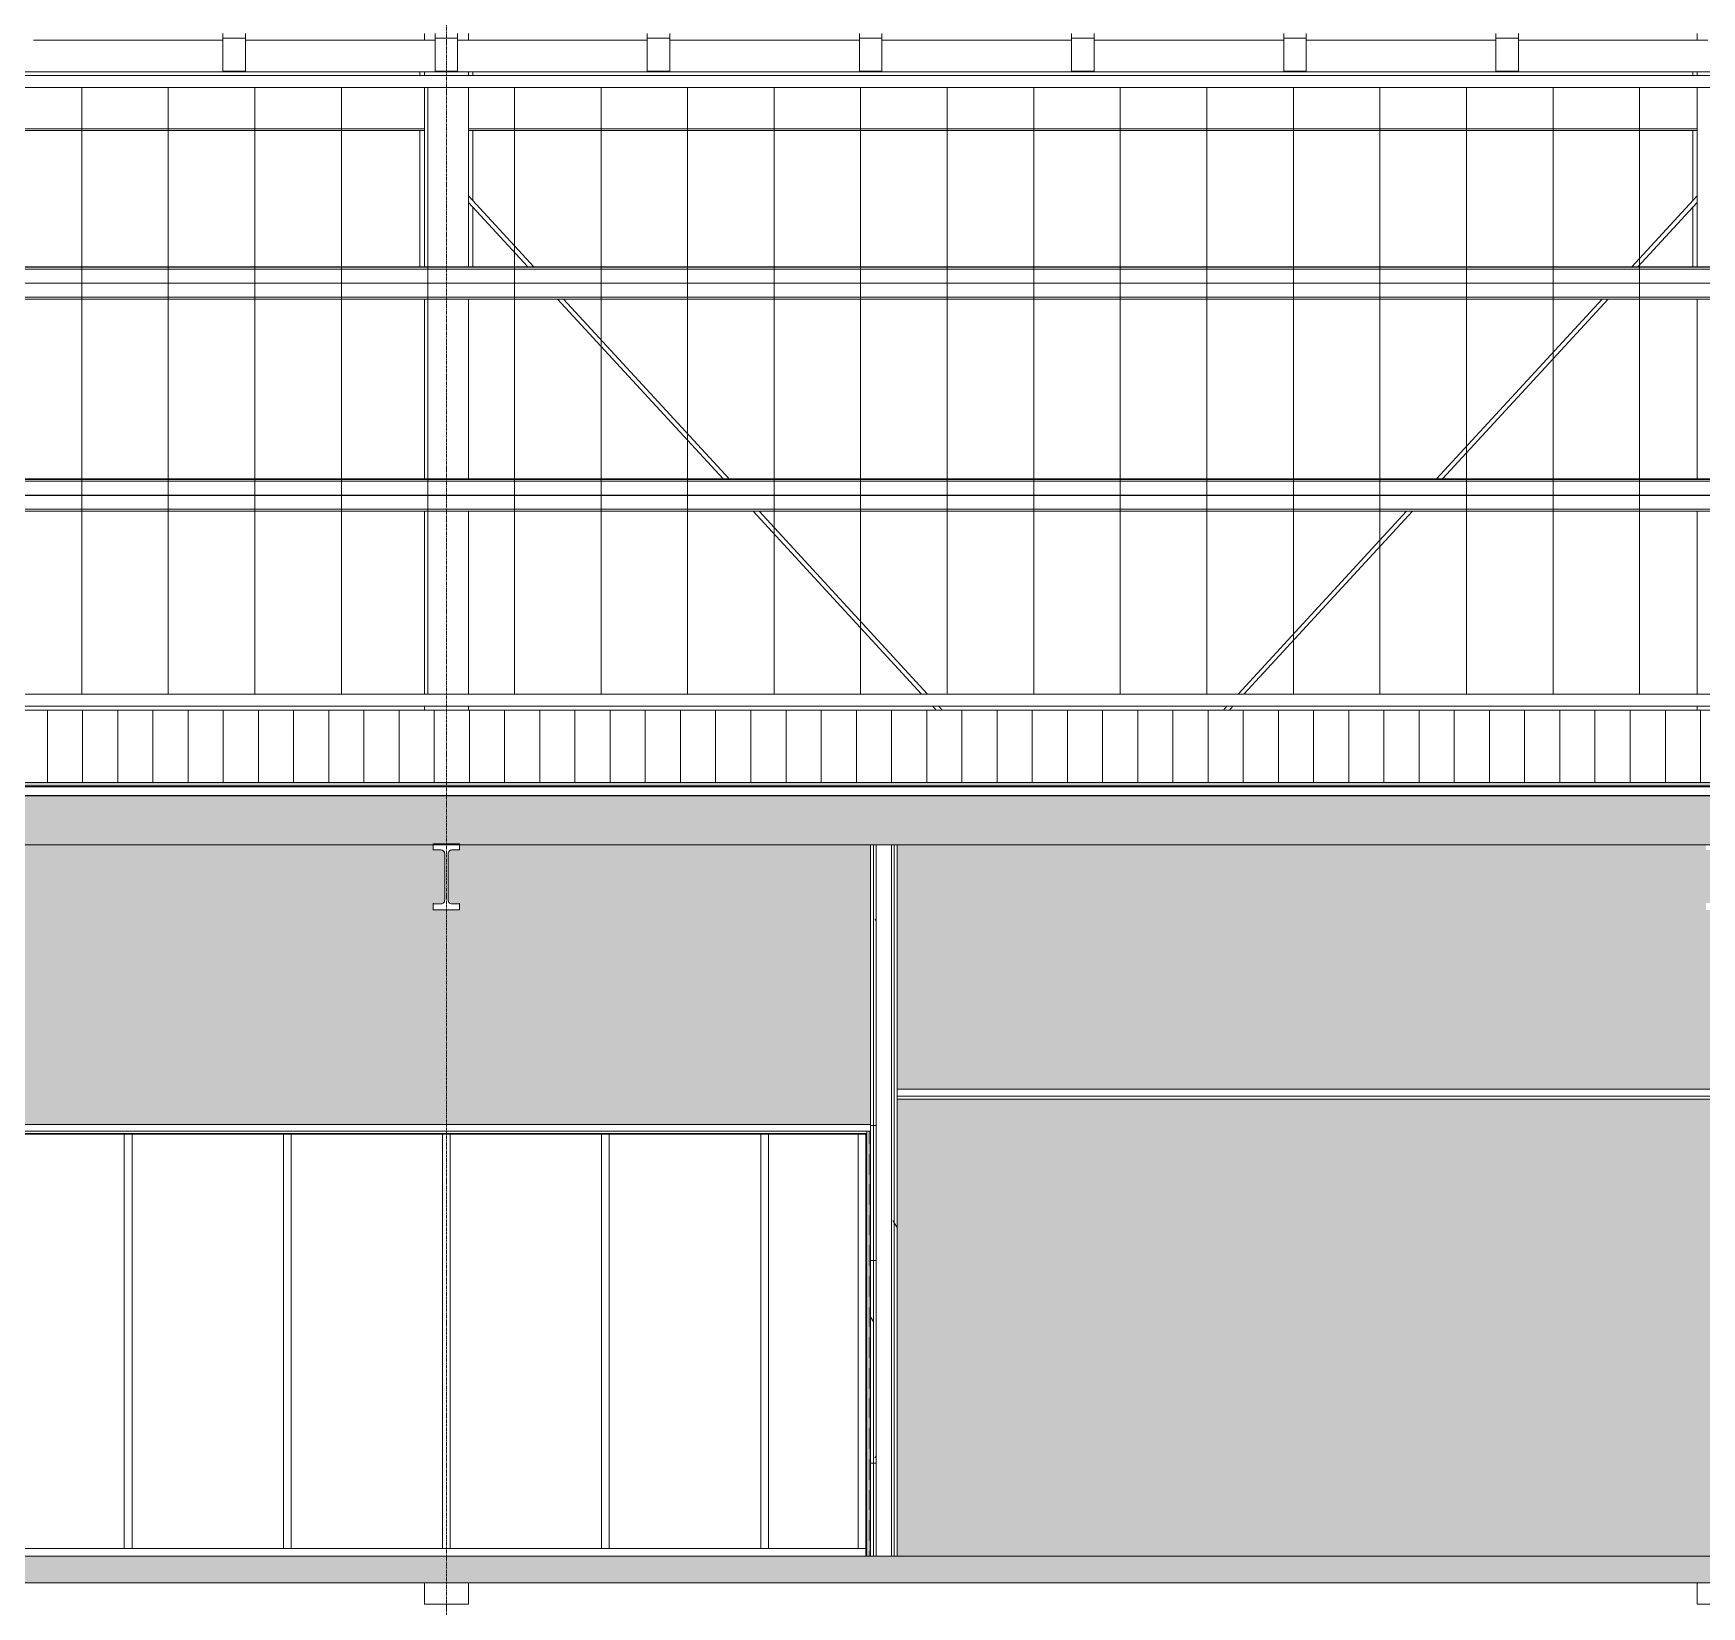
# Model space of a CAD drawing. Header units: inches. Extents: x -23565 to -43, y -324 to 853.
# Drawn here: x -2823.4 to -2443.9, y -11.5 to 346.4 of the extents above; entities that cross this region are included whole.
import ezdxf

# ---------------------------------------------------------------- set-up
doc = ezdxf.new("R2010")
doc.units = ezdxf.units.IN
doc.header["$MEASUREMENT"] = 0
doc.linetypes.add('Grid Line 1_2_', pattern=[0.875, 0.5, -0.125, 0.125, -0.125])
doc.linetypes.add('Hidden 1_8_', pattern=[0.1875, 0.125, -0.0625])
for name, color, linetype, lineweight in [('A-CLNG', 13, 'Continuous', 13), ('A-CLNG-PATT', 13, 'Continuous', 25), ('A-FLOR', 192, 'Continuous', 13), ('A-FLOR-LEVL', 51, 'Continuous', 9), ('A-FLOR-PATT', 8, 'Continuous', 25), ('A-GLAZ-CURT', 52, 'Continuous', 13), ('A-GLAZ-CWMG', 51, 'Continuous', 13), ('A-ROOF', 132, 'Continuous', 13), ('A-ROOF-PATT', 132, 'Continuous', 13), ('A-WALL', 113, 'Continuous', 13), ('A-WALL-PATT', 111, 'Continuous', 25), ('I-WALL', 2, 'Continuous', 13), ('S-BEAM', 12, 'Continuous', 13), ('S-COLS', 52, 'Continuous', 13), ('S-GRID', 1, 'Continuous', 9)]:
    doc.layers.add(name, color=color, linetype=linetype, lineweight=lineweight)
pattern_1 = [(0, (-5044.515, 67.247), (61.44, 15.36), [2.534, -43.546, 2.534, -43.546, -245.76]), (0, (-5044.515, 67.247), (61.44, 15.36), [-92.16, 2.534, -89.626, 2.534, -43.546, -107.52]), (0, (-5044.515, 67.247), (61.44, 15.36), [-230.4, 2.534, -28.186, 2.534, -74.266]), (120, (-5021.475, 74.927), (-44.02215, 45.5286), [2.534, -43.546, 2.534, -43.546, -245.76]), (120, (-5021.475, 74.927), (-44.02215, 45.5286), [-92.16, 2.534, -89.626, 2.534, -43.546, -107.52]), (120, (-5021.475, 74.927), (-44.02215, 45.5286), [-230.4, 2.534, -28.186, 2.534, -74.266]), (240, (-5013.795, 105.647), (-17.41785, -60.8886), [2.534, -43.546, 2.534, -43.546, -245.76]), (240, (-5013.795, 105.647), (-17.41785, -60.8886), [-92.16, 2.534, -89.626, 2.534, -43.546, -107.52]), (240, (-5013.795, 105.647), (-17.41785, -60.8886), [-230.4, 2.534, -28.186, 2.534, -74.266])]

# ---------------------------------------------------------------- blocks, each defined once
blk = doc.blocks.new('Struct_Xcel_Sports Complex_rvt-5-Building Section - East_West looking South _ Fieldhouse')
at = {"layer": 'A-FLOR-PATT', "lineweight": 9}
h = blk.add_hatch(dxfattribs=at)
h.set_pattern_fill('FP_75', color=256, style=0, pattern_type=2)
h.set_pattern_definition([(50, (-5044.515, 67.247), (55.0854, -4.81984), [5.76, -63.36]), (355, (-5044.515, 67.247), (-10.65569, 57.76853), [4.608, -50.688]), (100.451, (-5039.925, 66.846), (44.42947, 52.94866), [4.895, -53.848]), (46.184, (-5044.515, 82.61), (81.96444, -12.71212), [8.64, -95.04]), (96.636, (-5037.685, 81.55), (71.7815, 74.81238), [7.343, -80.772]), (351.184, (-5044.515, 82.61), (71.78195, 74.81243), [6.912, -76.032]), (21, (-5036.835, 78.767), (45.84207, -30.92146), [5.76, -63.36]), (326, (-5036.835, 78.767), (18.68706, 55.69148), [4.608, -50.688]), (71.451, (-5033.015, 76.19), (64.52891, 24.77011), [4.895, -53.848]), (37.5, (-5044.515, 67.247), (0.933895, 25.566816), [2.534, -47.539, 2.534, -48.922, -50.88]), (37.5, (-5044.515, 67.247), (0.933895, 25.566816), [-101.53, 2.534, -48.346]), (7.5, (-5044.515, 67.247), (20.20404, 30.291303), [2.534, -26.803, 2.534, -46.387, -19.392]), (7.5, (-5044.515, 67.247), (20.20404, 30.291303), [-78.259, 2.534, -16.858]), (327.5, (-5061.64, 67.247), (40.997785, -1.732403), [2.534, -16.666, 2.534, -57.37, -79.488]), (327.5, (-5061.64, 67.247), (40.997785, -1.732403), [-79.104, 2.534, -76.954]), (317.5, (-5069.32, 67.247), (44.788883, 7.68784), [2.534, -22.426, 2.534, -37.248, -56.448]), (317.5, (-5069.32, 67.247), (44.788883, 7.68784), [-64.742, 2.534, -53.914])])
h.paths.add_polyline_path([(22066.14, -6), (25307.2, -6), (25307.2, 0), (22066.14, 0), (22066.14, -1.6)], flags=0)
h.paths.add_polyline_path([(26272.89, -6), (26272.89, 0), (25737.89, 0), (25737.89, -6), (26225.74, -6)], flags=0)
at = {"layer": 'A-FLOR', "color": 7}
for p, q in [((25307.2, 0), (22066.14, 0)), ((22066.14, -6), (25307.2, -6))]:
    blk.add_line(p, q, dxfattribs=at)
blk = doc.blocks.new('W-Wide Flange - 1_-3_ deep-V135-Building Section - East_West looking South _ Fieldhouse')
at = {"layer": 'S-BEAM', "color": 7}
for p, q in [((24536.39, 162.04), (24530.39, 162.04)), ((24530.39, 162.04), (24530.39, 160.68)), ((24530.39, 160.68), (24532.13, 160.68)), ((24533.02, 159.79), (24533.02, 149.28)), ((24533.77, 149.28), (24533.77, 159.79)), ((24534.66, 160.68), (24536.39, 160.68)), ((24536.39, 160.68), (24536.39, 162.04)), ((24532.13, 148.39), (24530.39, 148.39)), ((24530.39, 148.39), (24530.39, 147.02)), ((24536.39, 148.39), (24534.66, 148.39)), ((24536.39, 147.02), (24536.39, 148.39)), ((24530.39, 147.02), (24536.39, 147.02))]:
    blk.add_line(p, q, dxfattribs=at)
at = {"layer": 'S-BEAM', "color": 8, "lineweight": 9}
for p, q in [((24530.39, 148.55), (24530.39, 148.39)), ((24536.39, 148.39), (24536.39, 148.55))]:
    blk.add_line(p, q, dxfattribs=at)
at = {"layer": 'S-BEAM', "color": 7, "flags": 128}
for points in [[(24532.13, 160.68), (24532.32, 160.65), (24532.51, 160.59), (24532.68, 160.48), (24532.82, 160.34), (24532.93, 160.17), (24532.99, 159.98), (24533.02, 159.79)], [(24533.77, 159.79), (24533.79, 159.98), (24533.85, 160.17), (24533.96, 160.34), (24534.1, 160.48), (24534.27, 160.59), (24534.46, 160.65), (24534.66, 160.68)], [(24533.02, 149.28), (24532.99, 149.08), (24532.93, 148.89), (24532.82, 148.72), (24532.68, 148.58), (24532.51, 148.47), (24532.32, 148.41), (24532.13, 148.39)], [(24534.66, 148.39), (24534.46, 148.41), (24534.27, 148.47), (24534.1, 148.58), (24533.96, 148.72), (24533.85, 148.89), (24533.79, 149.08), (24533.77, 149.28)]]:
    blk.add_lwpolyline(points, dxfattribs=at)
blk = doc.blocks.new('Rectangular Mullion - Profile_Polycarbonate_Upper and left-1767982-Building Section - East_West looking South _ Fieldhouse')
at = {"layer": 'A-GLAZ-CWMG', "color": 8, "lineweight": 9}
for p, q in [((26278.39, 336.84), (22784.14, 336.84)), ((26278.39, 334.09), (22784.14, 334.09))]:
    blk.add_line(p, q, dxfattribs=at)
blk = doc.blocks.new('Rectangular Mullion - Profile_Polycarbonate_Lower-1767983-Building Section - East_West looking South _ Fieldhouse')
at = {"layer": 'A-GLAZ-CWMG', "color": 8, "lineweight": 9}
for p, q in [((22784.14, 196.09), (26269.89, 196.09)), ((22784.14, 193.34), (26269.89, 193.34))]:
    blk.add_line(p, q, dxfattribs=at)
blk = doc.blocks.new('Girt_C - 10_D-1260059-Building Section - East_West looking South _ Fieldhouse')
at = {"layer": 'S-BEAM', "color": 8, "lineweight": 9}
for p, q in [((22806.02, 96.68), (24629.89, 96.68)), ((24629.02, 96.2), (22806.02, 96.2))]:
    blk.add_line(p, q, dxfattribs=at)
blk = doc.blocks.new('W-Wide Flange - W12X22-1533120-Building Section - East_West looking South _ Fieldhouse')
at = {"layer": 'S-BEAM', "color": 10, "lineweight": 9}
for p, q in [((24248.89, 324.71), (24528.39, 324.71)), ((24248.89, 324.29), (24528.39, 324.29)), ((24538.39, 324.71), (24817.89, 324.71)), ((24538.39, 324.29), (24817.89, 324.29))]:
    blk.add_line(p, q, dxfattribs=at)
blk = doc.blocks.new('columns and girder2 - one-V147-Building Section - East_West looking South _ Fieldhouse')
at = {"layer": 'S-BEAM', "color": 8, "lineweight": 9}
for p, q in [((24817.89, 344.87), (24817.89, 346.39)), ((24827.89, 346.39), (24827.89, 344.87)), ((24816.89, 336.84), (24816.89, 337.62)), ((24817.89, 336.84), (24817.89, 337.62)), ((24827.89, 337.62), (24827.89, 336.84)), ((24828.89, 337.62), (24828.89, 336.84)), ((24817.89, 192.49), (24817.89, 193.34)), ((24827.89, 192.49), (24827.89, 193.34)), ((24817.89, -10.9), (24817.89, -6)), ((24827.89, -10.9), (24827.89, -6)), ((24817.89, -10.9), (24827.89, -10.9))]:
    blk.add_line(p, q, dxfattribs=at)
at = {"layer": 'S-BEAM', "color": 10, "lineweight": 9}
for p, q in [((24817.89, 293.29), (24817.89, 334.09)), ((24827.89, 293.29), (24827.89, 334.09)), ((24816.89, 308.31), (24816.89, 324.29)), ((24828.89, 324.29), (24828.89, 293.29)), ((24816.89, 293.29), (24816.89, 306.88)), ((24817.89, 245.04), (24817.89, 285.94)), ((24827.89, 245.04), (24827.89, 285.94)), ((24817.89, 196.09), (24817.89, 237.69)), ((24827.89, 196.09), (24827.89, 237.69))]:
    blk.add_line(p, q, dxfattribs=at)
blk = doc.blocks.new('columns and girder2 - one-V148-Building Section - East_West looking South _ Fieldhouse')
at = {"layer": 'S-BEAM', "color": 8, "lineweight": 9}
for p, q in [((24528.39, 344.87), (24528.39, 346.39)), ((24538.39, 346.39), (24538.39, 344.87)), ((24527.39, 336.84), (24527.39, 337.62)), ((24528.39, 336.84), (24528.39, 337.62)), ((24538.39, 337.62), (24538.39, 336.84)), ((24539.39, 337.62), (24539.39, 336.84)), ((24528.39, 192.49), (24528.39, 193.34)), ((24538.39, 192.49), (24538.39, 193.34)), ((24528.39, 96), (24528.39, 96.2)), ((24538.39, 96), (24538.39, 96.2)), ((24528.39, -10.9), (24528.39, -6)), ((24538.39, -10.9), (24538.39, -6)), ((24528.39, -10.9), (24538.39, -10.9))]:
    blk.add_line(p, q, dxfattribs=at)
at = {"layer": 'S-BEAM', "color": 10, "lineweight": 9}
for p, q in [((24528.39, 293.29), (24528.39, 334.09)), ((24538.39, 293.29), (24538.39, 334.09)), ((24527.39, 293.29), (24527.39, 324.29)), ((24539.39, 324.29), (24539.39, 308.33)), ((24539.39, 306.86), (24539.39, 293.29)), ((24528.39, 245.04), (24528.39, 285.94)), ((24538.39, 245.04), (24538.39, 285.94)), ((24528.39, 196.09), (24528.39, 237.69)), ((24538.39, 196.09), (24538.39, 237.69))]:
    blk.add_line(p, q, dxfattribs=at)
blk = doc.blocks.new('Girt_Z - 10_D-1732176-Building Section - East_West looking South _ Fieldhouse')
at = {"layer": 'S-BEAM', "color": 10, "lineweight": 9}
for p, q in [((26269.89, 245.04), (22791.39, 245.04)), ((26269.89, 244.96), (22791.39, 244.96)), ((26269.89, 244.51), (22791.39, 244.51)), ((26269.89, 241.37), (22791.39, 241.37)), ((26269.89, 241.3), (22791.39, 241.3)), ((22791.39, 238.17), (26269.89, 238.17)), ((26269.89, 237.69), (22791.39, 237.69))]:
    blk.add_line(p, q, dxfattribs=at)
blk = doc.blocks.new('Girt_Z - 10_D-1241717-Building Section - East_West looking South _ Fieldhouse')
at = {"layer": 'S-BEAM', "color": 10, "lineweight": 9}
for p, q in [((26273.39, 293.29), (22791.39, 293.29)), ((26273.39, 293.21), (22791.39, 293.21)), ((26273.39, 292.76), (22791.39, 292.76)), ((26273.39, 289.62), (22791.39, 289.62)), ((26273.39, 289.55), (22791.39, 289.55)), ((22791.39, 286.42), (26273.39, 286.42)), ((26273.39, 285.94), (22791.39, 285.94))]:
    blk.add_line(p, q, dxfattribs=at)
blk = doc.blocks.new('Dimension Lumber - 5_5 x 7_5 Glulam-1730092-Building Section - East_West looking South _ Fieldhouse')
at = {"layer": 'S-BEAM', "color": 8, "lineweight": 9}
for p, q in [((26267.83, 346.4), (26267.83, 345.28)), ((26272.95, 345.28), (26272.95, 346.4))]:
    blk.add_line(p, q, dxfattribs=at)
at = {"layer": 'S-BEAM', "color": 7}
for p, q in [((26272.95, 345.28), (26267.83, 345.28)), ((26267.83, 345.28), (26267.83, 337.78)), ((26272.95, 337.78), (26272.95, 345.28)), ((26267.83, 337.78), (26272.95, 337.78))]:
    blk.add_line(p, q, dxfattribs=at)
blk = doc.blocks.new('System Panel - Interior Glazing-1259709-Building Section - East_West looking South _ Fieldhouse')
at = {"layer": 'A-GLAZ-CURT', "color": 8, "lineweight": 9}
blk.add_line((24627.02, 96), (24606.64, 96), dxfattribs=at)
blk = doc.blocks.new('System Panel - Interior Glazing-1220293-Building Section - East_West looking South _ Fieldhouse')
at = {"layer": 'A-GLAZ-CURT', "color": 8, "lineweight": 9}
blk.add_line((24604.89, 96), (24570.45, 96), dxfattribs=at)
blk = doc.blocks.new('Rectangular Mullion - Interior 1_75_ x 4_5_-1259707-Building Section - East_West looking South _ Fieldhouse')
at = {"layer": 'A-GLAZ-CWMG', "color": 8, "lineweight": 9}
for p, q in [((24605.77, 1.75), (24628.77, 1.75)), ((24628.77, 1.75), (24628.77, 0))]:
    blk.add_line(p, q, dxfattribs=at)
blk = doc.blocks.new('Rectangular Mullion - Interior 1_75_ x 4_5_-1179494-Building Section - East_West looking South _ Fieldhouse')
at = {"layer": 'A-GLAZ-CWMG', "color": 8, "lineweight": 9}
blk.add_line((24569.58, 1.75), (24605.77, 1.75), dxfattribs=at)
blk = doc.blocks.new('Rectangular Mullion - Interior 1_75_ x 4_5_-1220298-Building Section - East_West looking South _ Fieldhouse')
at = {"layer": 'A-GLAZ-CWMG', "color": 8, "lineweight": 9}
for p, q in [((24627.02, 96), (24628.77, 96)), ((24627.02, 1.75), (24627.02, 96)), ((24628.77, 1.75), (24628.77, 96)), ((24628.77, 1.75), (24627.02, 1.75))]:
    blk.add_line(p, q, dxfattribs=at)
blk = doc.blocks.new('Rectangular Mullion - Interior 1_75_ x 4_5_-1220290-Building Section - East_West looking South _ Fieldhouse')
at = {"layer": 'A-GLAZ-CWMG', "color": 8, "lineweight": 9}
for p, q in [((24604.89, 96), (24606.64, 96)), ((24604.89, 96), (24604.89, 1.75)), ((24606.64, 96), (24606.64, 1.75)), ((24606.64, 1.75), (24604.89, 1.75))]:
    blk.add_line(p, q, dxfattribs=at)
blk = doc.blocks.new('C-Channel-Column - C10X25-1255484-Building Section - East_West looking South _ Fieldhouse')
at = {"layer": 'S-COLS', "color": 8, "linetype": 'Hidden 1_8_', "lineweight": 9}
blk.add_line((25562.29, 96.68), (25562.29, 0), dxfattribs=at)
blk = doc.blocks.new('Round Bar - 1_-1257056-Building Section - East_West looking South _ Fieldhouse')
at = {"layer": 'S-BEAM', "color": 10, "lineweight": 9}
for p, q in [((24553.25, 293.29), (24538.39, 309.42)), ((24538.39, 307.94), (24551.89, 293.29)), ((24558.67, 285.94), (24596.36, 245.04)), ((24597.72, 245.04), (24560.03, 285.94)), ((24603.14, 237.69), (24641.48, 196.09)), ((24642.84, 196.09), (24604.5, 237.69))]:
    blk.add_line(p, q, dxfattribs=at)
at = {"layer": 'S-BEAM', "color": 8, "lineweight": 9}
for p, q in [((24644.01, 193.34), (24644.8, 192.49)), ((24646.16, 192.49), (24645.37, 193.34))]:
    blk.add_line(p, q, dxfattribs=at)
blk = doc.blocks.new('Round Bar - 1_-1257174-Building Section - East_West looking South _ Fieldhouse')
at = {"layer": 'S-BEAM', "color": 10, "lineweight": 9}
for p, q in [((24817.89, 309.42), (24803.03, 293.29)), ((24804.39, 293.29), (24817.89, 307.94)), ((24796.25, 285.94), (24758.56, 245.04)), ((24759.92, 245.04), (24797.61, 285.94)), ((24751.78, 237.69), (24713.44, 196.09)), ((24714.8, 196.09), (24753.14, 237.69))]:
    blk.add_line(p, q, dxfattribs=at)
at = {"layer": 'S-BEAM', "color": 8, "lineweight": 9}
for p, q in [((24710.91, 193.34), (24710.13, 192.49)), ((24711.49, 192.49), (24712.27, 193.34)), ((24621.37, 96.2), (24621.24, 96.05)), ((24622.6, 96.05), (24622.73, 96.2))]:
    blk.add_line(p, q, dxfattribs=at)

msp = doc.modelspace()

# ---------------------------------------------------------------- hatches: boundary and pattern name
at = {"layer": 'A-CLNG-PATT', "lineweight": 9}
h = msp.add_hatch(dxfattribs=at)
h.set_pattern_fill('FP_70', color=8, style=0, pattern_type=2)
h.set_pattern_definition([(161.57, (-5043.555, 68.207), (-7.6802237, -0.0009796), [0, -54.643, 6.067, 0]), (18.43, (-5045.475, 68.207), (-7.6802237, 0.0009796), [0, -54.643, 6.067, 0]), (108.43, (-5043.555, 68.207), (3.8382953, -19.2013653), [18.211, -42.499]), (71.57, (-5045.475, 68.207), (3.8382953, 19.2013653), [18.211, -42.499])])
h.paths.add_polyline_path([(-1002.51973, 161.85007), (-990.92876, 161.85007), (-990.92876, 172.98472), (-4463.92876, 172.98472), (-4463.92876, 161.85007), (-1037.07898, 161.85007)], flags=0)
at = {"layer": 'A-ROOF-PATT', "lineweight": 9}
h = msp.add_hatch(dxfattribs=at)
h.set_pattern_fill('FP_66', color=8, style=0, pattern_type=2)
h.set_pattern_definition([(90, (-27262.521, 1105.644), (-16.082, 1e-15), [])])
h.paths.add_polyline_path([(-1002.51973, 175.04895), (-990.92876, 175.04895), (-990.92876, 175.21788), (-4451.67876, 175.21788), (-4451.67876, 175.04895), (-1037.07898, 175.04895)], flags=0)
at = {"layer": 'A-WALL-PATT', "lineweight": 9}
h = msp.add_hatch(dxfattribs=at)
h.set_pattern_fill('FP_71', color=8, style=0, pattern_type=2)
h.set_pattern_definition([(90, (-981.679, 0), (-19.685, 1e-15), [])])
h.paths.add_polyline_path([(-4478.67876, 196.09153), (-992.92876, 196.09153), (-992.92876, 239.59911), (-992.92876, 239.6875), (-992.86626, 248.36288), (-984.42876, 248.36288), (-984.42876, 334.09126), (-4478.67876, 334.09126), (-4478.67876, 232.76792)], flags=0)
h = msp.add_hatch(dxfattribs=at)
h.set_pattern_fill('FP_76', color=8, style=0, pattern_type=2)
h.set_pattern_definition([(90, (-988.189, 0), (-8, 5e-16), [])])
h.paths.add_polyline_path([(-2626.80448, 176), (-990.92876, 176), (-990.92876, 192.49369), (-4476.42976, 192.49369), (-4476.42976, 187.70742), (-4452.17876, 188.71788), (-4452.17876, 186.71614), (-4463.92876, 186.21614), (-4452.17876, 186.21614), (-4452.17876, 176), (-2695.92298, 176)], flags=0)
h.paths.add_polyline_path([(-4476.42976, 185.57548), (-4466.17876, 186.03385), (-4466.17876, 186.13281), (-4476.42976, 185.70568)], flags=0)
h = msp.add_hatch(dxfattribs=at)
h.set_pattern_fill('FP_65', color=8, style=0, pattern_type=2)
h.set_pattern_definition([(90, (-2005.93, 1159.75), (-193, -193), [48, -145]), (180, (-2005.93, 1159.75), (-2e-14, -193), [96, -97]), (270, (-2101.93, 1207.75), (-193, -193), [48, -145]), (180, (-2005.93, 1207.75), (-2e-14, -193), [96, -97]), (270, (-2102.43, 1207.75), (-193, -193), [48, -145]), (180, (-2102.43, 1207.75), (-2e-14, -193), [96, -97]), (90, (-2198.43, 1159.75), (-193, -193), [48, -145]), (180, (-2102.43, 1159.75), (-2e-14, -193), [96, -97]), (90, (-2053.68, 1208), (-193, -193), [48, -145]), (180, (-2005.55, 1208), (-2e-14, -193), [48.125, -144.875]), (180, (-2005.55, 1256), (-2e-14, -193), [48.125, -144.875]), (90, (-2150.18, 1208), (-193, -193), [48, -145]), (180, (-2054.18, 1208), (-2e-14, -193), [96, -97]), (270, (-2054.18, 1256), (-193, -193), [48, -145]), (180, (-2054.18, 1256), (-2e-14, -193), [96, -97]), (180, (-2150.68, 1208), (-2e-14, -193), [48, -145]), (270, (-2150.68, 1256), (-193, -193), [48, -145]), (180, (-2150.68, 1256), (-2e-14, -193), [48, -145]), (90, (-2005.93, 1256.25), (-193, -193), [48, -145]), (180, (-2005.93, 1256.25), (-2e-14, -193), [96, -97]), (270, (-2101.93, 1304.25), (-193, -193), [48, -145]), (180, (-2005.93, 1304.25), (-2e-14, -193), [96, -97]), (270, (-2102.43, 1304.25), (-193, -193), [48, -145]), (180, (-2102.43, 1304.25), (-2e-14, -193), [96, -97]), (90, (-2198.43, 1256.25), (-193, -193), [48, -145]), (180, (-2102.43, 1256.25), (-2e-14, -193), [96, -97]), (90, (-2053.68, 1304.5), (-193, -193), [48, -145]), (180, (-2005.55, 1304.5), (-2e-14, -193), [48.125, -144.875]), (180, (-2005.55, 1352.5), (-2e-14, -193), [48.125, -144.875]), (90, (-2150.18, 1304.5), (-193, -193), [48, -145]), (180, (-2054.18, 1304.5), (-2e-14, -193), [96, -97]), (270, (-2054.18, 1352.5), (-193, -193), [48, -145]), (180, (-2054.18, 1352.5), (-2e-14, -193), [96, -97]), (180, (-2150.68, 1304.5), (-2e-14, -193), [48, -145]), (270, (-2150.68, 1352.5), (-193, -193), [48, -145]), (180, (-2150.68, 1352.5), (-2e-14, -193), [48, -145])])
h.paths.add_polyline_path([(-2626.80448, 0), (-2419.92876, 0), (-2419.92876, 98.25), (-2343.30376, 98.25), (-2343.30376, 0), (-2297.36626, 0), (-2297.36626, 104), (-2626.92876, 104), (-2626.92876, 0)], flags=0)
h.paths.add_polyline_path([(-4481.42976, 0), (-4462.80376, 0), (-4462.80376, 150.19619), (-4461.42376, 150.19619), (-4461.42376, 150.46142), (-4459.8388, 150.52092), (-4459.59298, 150.77437), (-4459.53876, 150.71301), (-4459.26556, 150.62326), (-4459.18811, 150.65519), (-4458.89852, 150.4765), (-4458.44473, 150.46142), (-4457.43376, 150.46142), (-4457.42876, 150.19619), (-4456.80376, 150.19619), (-4456.80376, 98.25), (-2632.92876, 98.25527), (-2632.92876, 161.85007), (-2726.42876, 161.85007), (-2726.42876, 160.67649), (-2728.3618, 160.65416), (-2728.71866, 160.48216), (-2728.96562, 160.17221), (-2729.05376, 159.78572), (-2728.9718, 149.0784), (-2728.84148, 148.86986), (-2728.50751, 148.62723), (-2728.16376, 148.55476), (-2726.42876, 148.55476), (-2726.42876, 147.02466), (-2732.42876, 147.02466), (-2732.42876, 148.55476), (-2730.35, 148.62723), (-2730.11859, 148.76723), (-2729.87613, 149.10156), (-2729.80376, 149.30858), (-2729.83177, 160.00023), (-2729.99793, 160.34111), (-2730.3076, 160.58828), (-2730.69376, 160.67649), (-2732.42876, 160.67649), (-2732.42876, 161.85007), (-3015.92876, 161.85007), (-3015.92876, 160.67649), (-3017.8618, 160.65416), (-3018.21866, 160.48216), (-3018.46562, 160.17221), (-3018.55376, 159.78572), (-3018.4718, 149.0784), (-3018.34148, 148.86986), (-3018.00751, 148.62723), (-3017.66376, 148.55476), (-3015.92876, 148.55476), (-3015.92876, 147.02466), (-3021.92876, 147.02466), (-3021.92876, 148.55476), (-3019.85, 148.62723), (-3019.61859, 148.76723), (-3019.37613, 149.10156), (-3019.30376, 149.30858), (-3019.33177, 160.00023), (-3019.49793, 160.34111), (-3019.8076, 160.58828), (-3020.19376, 160.67649), (-3021.92876, 160.67649), (-3021.92876, 161.85007), (-3305.42876, 161.85007), (-3305.42876, 160.67649), (-3307.3618, 160.65416), (-3307.71866, 160.48216), (-3307.96562, 160.17221), (-3308.05376, 159.78572), (-3307.9718, 149.0784), (-3307.84148, 148.86986), (-3307.50751, 148.62723), (-3307.16376, 148.55476), (-3305.42876, 148.55476), (-3305.42876, 147.02466), (-3311.42876, 147.02466), (-3311.42876, 148.55476), (-3309.34966, 148.62737), (-3309.11859, 148.76723), (-3308.87613, 149.10156), (-3308.80376, 149.30858), (-3308.83177, 160.00023), (-3308.99793, 160.34111), (-3309.3076, 160.58828), (-3309.69376, 160.67649), (-3311.42876, 160.67649), (-3311.42876, 161.85007), (-3594.92876, 161.85007), (-3594.92876, 160.67649), (-3596.8618, 160.65416), (-3597.21866, 160.48216), (-3597.46562, 160.17221), (-3597.55376, 159.78572), (-3597.4718, 149.0784), (-3597.34148, 148.86986), (-3597.00751, 148.62723), (-3596.66376, 148.55476), (-3594.92876, 148.55476), (-3594.92876, 147.02466), (-3600.92876, 147.02466), (-3600.92876, 148.55476), (-3598.85, 148.62723), (-3598.61859, 148.76723), (-3598.37613, 149.10156), (-3598.30376, 149.30858), (-3598.33177, 160.00023), (-3598.49793, 160.34111), (-3598.8076, 160.58828), (-3599.19376, 160.67649), (-3600.92876, 160.67649), (-3600.92876, 161.85007), (-3884.42876, 161.85007), (-3884.42876, 160.67649), (-3886.3618, 160.65416), (-3886.71866, 160.48216), (-3886.96562, 160.17221), (-3887.05376, 159.78572), (-3886.9718, 149.0784), (-3886.84148, 148.86986), (-3886.50751, 148.62723), (-3886.16376, 148.55476), (-3884.42876, 148.55476), (-3884.42876, 147.02466), (-3890.42876, 147.02466), (-3890.42876, 148.55476), (-3888.35, 148.62723), (-3888.11859, 148.76723), (-3887.87613, 149.10156), (-3887.80376, 149.30858), (-3887.83177, 160.00023), (-3887.99793, 160.34111), (-3888.3076, 160.58828), (-3888.69376, 160.67649), (-3890.42876, 160.67649), (-3890.42876, 161.85007), (-4173.92876, 161.85007), (-4173.92876, 160.67649), (-4175.8618, 160.65416), (-4176.21866, 160.48216), (-4176.46562, 160.17221), (-4176.55376, 159.78572), (-4176.4718, 149.0784), (-4176.34148, 148.86986), (-4176.00751, 148.62723), (-4175.66376, 148.55476), (-4173.92876, 148.55476), (-4173.92876, 147.02466), (-4179.92876, 147.02466), (-4179.92876, 148.55476), (-4177.85, 148.62723), (-4177.61859, 148.76723), (-4177.37613, 149.10156), (-4177.30376, 149.30858), (-4177.33177, 160.00023), (-4177.49793, 160.34111), (-4177.8076, 160.58828), (-4178.19376, 160.67649), (-4179.92876, 160.67649), (-4179.92876, 161.85007), (-4463.92876, 161.85007), (-4463.92876, 171.97864), (-4466.17876, 171.98258), (-4466.17876, 174.86795), (-4481.42976, 174.17642), (-4481.42976, 76.52392)], flags=0)
h.paths.add_polyline_path([(-2292.49126, 0), (-2152.80376, 0), (-2152.80376, 147.02466), (-2153.42876, 147.02466), (-2153.42876, 148.55476), (-2152.80376, 148.55476), (-2152.80376, 160.67649), (-2153.42876, 160.67649), (-2153.42876, 161.85007), (-2292.49126, 161.85007), (-2292.49126, 25.0556)], flags=0)
h.paths.add_polyline_path([(-1700.05376, 0), (-1607.30376, 0), (-1607.30376, 96), (-1602.55376, 96), (-1602.55376, 16), (-1595.67876, 16), (-1595.67876, 77), (-1547.67876, 77), (-1547.67876, 5), (-1595.67876, 5), (-1595.67876, 15), (-1602.55376, 15), (-1602.55376, 0.25), (-1525.80376, 0.25), (-1525.80376, 6), (-1525.55376, 6), (-1525.55376, 160.53637), (-1570.71866, 160.48216), (-1570.96562, 160.17221), (-1571.05376, 159.78572), (-1570.9718, 149.0784), (-1570.84148, 148.86986), (-1570.50751, 148.62723), (-1570.16376, 148.55476), (-1568.42876, 148.55476), (-1568.42876, 147.02466), (-1574.42876, 147.02466), (-1574.42876, 148.55476), (-1572.35, 148.62723), (-1572.11859, 148.76723), (-1571.87613, 149.10156), (-1571.80376, 149.30858), (-1571.82607, 159.98394), (-1571.99793, 160.34111), (-1572.3076, 160.53637), (-1860.21866, 160.48216), (-1860.46562, 160.17221), (-1860.55376, 159.78572), (-1860.4718, 149.0784), (-1860.34148, 148.86986), (-1860.00751, 148.62723), (-1859.66376, 148.55476), (-1857.92876, 148.55476), (-1857.92876, 147.02466), (-1863.92876, 147.02466), (-1863.92876, 148.55476), (-1861.85, 148.62723), (-1861.61859, 148.76723), (-1861.37613, 149.10156), (-1861.30376, 149.30858), (-1861.32607, 159.98394), (-1861.49793, 160.34111), (-1861.8076, 160.53637), (-1954.99126, 160.53637), (-1954.99126, 0.25), (-1943.05376, 0.25), (-1943.05376, 96), (-1893.30376, 96), (-1893.30376, 16), (-1879.30376, 16), (-1879.30376, 15), (-1893.30376, 15), (-1893.30376, 0.25), (-1878.67876, 0.25), (-1878.67876, 96), (-1874.55376, 96), (-1874.55376, 0), (-1780.55376, 0), (-1780.55376, 98.25), (-1700.05376, 98.25), (-1700.05376, 0.25)], flags=0)
h.paths.add_polyline_path([(-2102.05376, 0), (-2093.86626, 0), (-2093.86626, 86), (-2092.86626, 86), (-2092.86626, 161.85007), (-2147.42876, 161.85007), (-2147.42876, 160.67649), (-2147.92876, 160.65416), (-2147.92876, 148.55476), (-2147.42876, 148.55476), (-2147.42876, 147.02466), (-2147.92876, 147.02466), (-2147.92876, 0), (-2144.05376, 0), (-2144.05376, 98.25), (-2102.05376, 98.25), (-2102.05376, 6)], flags=0)
h.paths.add_polyline_path([(-2086.99126, 6), (-1959.86626, 6), (-1959.86626, 161.85007), (-2087.99126, 161.85007), (-2087.99126, 86), (-2086.99126, 86), (-2086.99126, 76.52392)], flags=0)
h.paths.add_polyline_path([(-2557.68598, 106.25), (-2297.36626, 106.25), (-2297.36626, 161.85007), (-2436.92876, 161.85007), (-2436.92876, 160.67649), (-2438.89121, 160.64386), (-2439.21866, 160.48216), (-2439.46562, 160.17221), (-2439.55376, 159.78572), (-2439.4718, 149.0784), (-2439.34148, 148.86986), (-2439.00751, 148.62723), (-2438.66376, 148.55476), (-2436.92876, 148.55476), (-2436.92876, 147.02466), (-2442.92876, 147.02466), (-2442.92876, 148.55476), (-2440.85, 148.62723), (-2440.61859, 148.76723), (-2440.37613, 149.10156), (-2440.30376, 149.30858), (-2440.32607, 159.98394), (-2440.49793, 160.34111), (-2440.8076, 160.58828), (-2441.19376, 160.67649), (-2442.92876, 160.67649), (-2442.92876, 161.85007), (-2626.92876, 161.85007), (-2626.92876, 106.25), (-2592.24523, 106.25)], flags=0)
h.paths.add_polyline_path([(-1280.8618, 146.5), (-990.17876, 146.5), (-990.17876, 173.04722), (-990.92876, 172.98472), (-990.92876, 161.85007), (-991.92876, 161.85007), (-991.92876, 161.70238), (-996.92876, 161.70238), (-996.92876, 161.85007), (-1278.92876, 161.85007), (-1278.99373, 160.67649), (-1280.8618, 160.65416), (-1281.21866, 160.48216), (-1281.46562, 160.17221), (-1281.55376, 159.78572), (-1281.4718, 149.0784), (-1281.34148, 148.86986), (-1281.00751, 148.62723), (-1280.66376, 148.55476), (-1278.92876, 148.55476), (-1278.99373, 147.02466), (-1284.92876, 147.02466), (-1284.92876, 148.55476), (-1282.85, 148.62723), (-1282.61859, 148.76723), (-1282.37613, 149.10156), (-1282.30376, 149.30858), (-1282.33177, 160.00023), (-1282.49793, 160.34111), (-1282.8076, 160.58828), (-1283.19376, 160.67649), (-1284.92876, 160.67649), (-1284.92876, 161.85007), (-1520.67876, 161.85007), (-1520.67876, 146.5), (-1282.99571, 146.5)], flags=0)
h.paths.add_polyline_path([(-996.92876, 148.32579), (-996.92876, 148.83), (-994.94196, 148.90933), (-994.68508, 149.12969), (-994.54376, 149.44609), (-994.6158, 161.29018), (-994.81767, 161.54353), (-994.95561, 161.68413), (-993.90191, 161.63028), (-994.15504, 161.42824), (-994.29552, 161.13628), (-994.31376, 160.97425), (-994.23364, 149.22718), (-993.95674, 148.93523), (-993.70222, 148.84308), (-993.58626, 148.83), (-991.92876, 148.83), (-991.92876, 148.32579), (-995.27126, 148.32579)], flags=0)
h.paths.add_polyline_path([(-4459.53876, 150.84047), (-4459.53876, 161.22447), (-4459.31876, 161.22447), (-4459.31876, 150.84047), (-4459.4138, 150.84047)], flags=0)
h.paths.add_polyline_path([(-4459.55248, 161.34641), (-4459.7449, 161.65289), (-4459.84871, 161.75871), (-4459.00881, 161.71818), (-4459.53876, 161.35193)], flags=0)
h.paths.add_polyline_path([(-4451.67876, 173.15364), (-4451.67876, 175.21788), (-990.92876, 175.21788), (-990.92876, 176), (-4452.17876, 176), (-4452.17876, 173.15364), (-4452.0005, 173.15364)], flags=0)
h = msp.add_hatch(dxfattribs=at)
h.set_pattern_fill('FP_63', color=8, style=0, pattern_type=2)
h.set_pattern_definition(pattern_1)
h.paths.add_polyline_path([(-2632.92876, 0), (-2632.30376, 0), (-2632.30376, 161.85007), (-2632.92876, 161.85007), (-2632.92876, 37.46292)], flags=0)
h = msp.add_hatch(dxfattribs=at)
h.set_pattern_fill('FP_63', color=8, style=0, pattern_type=2)
h.set_pattern_definition(pattern_1)
h.paths.add_polyline_path([(-2632.30376, 0), (-2631.67876, 0), (-2631.67876, 161.85007), (-2632.30376, 161.85007), (-2632.30376, 37.46292)], flags=0)
h = msp.add_hatch(dxfattribs=at)
h.set_pattern_fill('FP_63', color=8, style=0, pattern_type=2)
h.set_pattern_definition(pattern_1)
h.paths.add_polyline_path([(-2628.17876, 0), (-2627.55376, 0), (-2627.55376, 161.85007), (-2628.17876, 161.85007), (-2628.17876, 37.46292)], flags=0)
h = msp.add_hatch(dxfattribs=at)
h.set_pattern_fill('FP_63', color=8, style=0, pattern_type=2)
h.set_pattern_definition(pattern_1)
h.paths.add_polyline_path([(-2627.55376, 0), (-2626.92876, 0), (-2626.92876, 161.85007), (-2627.55376, 161.85007), (-2627.55376, 37.46292)], flags=0)

# ---------------------------------------------------------------- linework, layer by layer
at = {"layer": 'A-CLNG', "color": 7}
for p, q in [((-990.92876, 172.98472), (-4455.42876, 172.98472)), ((-4463.92876, 161.85007), (-2632.92876, 161.85007)), ((-2626.92876, 161.85007), (-2297.36626, 161.85007)), ((-2297.36626, 106.25), (-2626.92876, 106.25)), ((-2297.36626, 104.625), (-2626.92876, 104.625)), ((-2626.92876, 104), (-2297.36626, 104))]:
    msp.add_line(p, q, dxfattribs=at)
at = {"layer": 'A-FLOR', "color": 8, "lineweight": 9}
msp.add_line((-2634.05376, 1), (-2633.80376, 1), dxfattribs=at)
at = {"layer": 'A-FLOR-LEVL', "linetype": 'Grid Line 1_2_'}
msp.add_line((-5515.85995, 0), (-91.40966, 0), dxfattribs=at)
at = {"layer": 'A-ROOF', "color": 8, "lineweight": 9}
msp.add_line((-4451.67876, 175.21788), (-990.92876, 175.21788), dxfattribs=at)
at = {"layer": 'A-ROOF', "color": 7}
for p, q in [((-990.17876, 175.04895), (-4451.67876, 175.04895)), ((-4451.67876, 173.04722), (-990.92876, 173.04722))]:
    msp.add_line(p, q, dxfattribs=at)
at = {"layer": 'A-WALL', "color": 8, "lineweight": 9}
for p, q in [((-990.92876, 192.49369), (-4476.42976, 192.49369)), ((-4452.17876, 176), (-990.92876, 176))]:
    msp.add_line(p, q, dxfattribs=at)
at = {"layer": 'A-WALL', "color": 7}
for p, q in [((-2626.92876, 161.85007), (-2632.92876, 161.85007)), ((-2632.30376, 161.85007), (-2632.30376, 0)), ((-2631.67876, 161.85007), (-2631.67876, 0)), ((-2628.17876, 161.85007), (-2628.17876, 0)), ((-2627.55376, 161.85007), (-2627.55376, 0))]:
    msp.add_line(p, q, dxfattribs=at)
at = {"layer": 'I-WALL', "color": 8, "lineweight": 9}
for p, q in [((-2780.24126, 344.875), (-2823.36626, 344.875)), ((-2731.99126, 344.875), (-2775.11626, 344.875)), ((-2683.74126, 344.875), (-2726.86626, 344.875)), ((-2635.49126, 344.875), (-2678.61626, 344.875)), ((-2587.24126, 344.875), (-2630.36626, 344.875)), ((-2538.99126, 344.875), (-2582.11626, 344.875)), ((-2490.74126, 344.875), (-2533.86626, 344.875)), ((-2442.49126, 344.875), (-2485.61626, 344.875)), ((-4483.92976, 337.625), (-979.71616, 337.625)), ((-4456.80376, 98.25), (-2632.92876, 98.25))]:
    msp.add_line(p, q, dxfattribs=at)
at = {"layer": 'I-WALL', "color": 7}
for p, q in [((-2632.92876, 161.85007), (-2632.92876, 0)), ((-2626.92876, 0), (-2626.92876, 161.85007)), ((-2632.92876, 0), (-2626.92876, 0))]:
    msp.add_line(p, q, dxfattribs=at)
at = {"layer": 'S-COLS', "color": 8, "lineweight": 9}
for p, q in [((-2633.80376, 96.67969), (-2633.80376, 0)), ((-2632.92876, 96.67969), (-2633.80376, 96.67969))]:
    msp.add_line(p, q, dxfattribs=at)
at = {"layer": 'S-GRID', "linetype": 'Grid Line 1_2_'}
msp.add_line((-2729.42876, -273.16081), (-2729.42876, 671.89181), dxfattribs=at)
msp.add_line((-2729.42876, -273.16081), (-2729.42876, 671.89181), dxfattribs=at)

# ---------------------------------------------------------------- block references
at = {"color": 250, "lineweight": 5}
msp.add_blockref('Struct_Xcel_Sports Complex_rvt-5-Building Section - East_West looking South _ Fieldhouse', (-27262.81898, 0), dxfattribs=at)
at = {"layer": 'A-GLAZ-CURT', "color": 8, "lineweight": 9}
for name, p in [('System Panel - Interior Glazing-1220293-Building Section - East_West looking South _ Fieldhouse', (-27407.56898, 0)), ('System Panel - Interior Glazing-1220293-Building Section - East_West looking South _ Fieldhouse', (-27371.38148, 0)), ('System Panel - Interior Glazing-1220293-Building Section - East_West looking South _ Fieldhouse', (-27335.19398, 0)), ('System Panel - Interior Glazing-1220293-Building Section - East_West looking South _ Fieldhouse', (-27299.00648, 0)), ('System Panel - Interior Glazing-1220293-Building Section - East_West looking South _ Fieldhouse', (-27262.81898, 0)), ('System Panel - Interior Glazing-1259709-Building Section - East_West looking South _ Fieldhouse', (-27262.81898, 0))]:
    msp.add_blockref(name, p, dxfattribs=at)
at = {"layer": 'A-GLAZ-CWMG', "color": 8, "lineweight": 9}
for name, p in [('Rectangular Mullion - Profile_Polycarbonate_Upper and left-1767982-Building Section - East_West looking South _ Fieldhouse', (-27262.81898, 0)), ('Rectangular Mullion - Profile_Polycarbonate_Lower-1767983-Building Section - East_West looking South _ Fieldhouse', (-27262.81898, 0)), ('Rectangular Mullion - Interior 1_75_ x 4_5_-1220290-Building Section - East_West looking South _ Fieldhouse', (-27407.56898, 0)), ('Rectangular Mullion - Interior 1_75_ x 4_5_-1220290-Building Section - East_West looking South _ Fieldhouse', (-27371.38148, 0)), ('Rectangular Mullion - Interior 1_75_ x 4_5_-1220290-Building Section - East_West looking South _ Fieldhouse', (-27335.19398, 0)), ('Rectangular Mullion - Interior 1_75_ x 4_5_-1220290-Building Section - East_West looking South _ Fieldhouse', (-27299.00648, 0)), ('Rectangular Mullion - Interior 1_75_ x 4_5_-1220290-Building Section - East_West looking South _ Fieldhouse', (-27262.81898, 0)), ('Rectangular Mullion - Interior 1_75_ x 4_5_-1220298-Building Section - East_West looking South _ Fieldhouse', (-27262.81898, 0)), ('Rectangular Mullion - Interior 1_75_ x 4_5_-1179494-Building Section - East_West looking South _ Fieldhouse', (-27407.56898, 0)), ('Rectangular Mullion - Interior 1_75_ x 4_5_-1179494-Building Section - East_West looking South _ Fieldhouse', (-27371.38148, 0)), ('Rectangular Mullion - Interior 1_75_ x 4_5_-1179494-Building Section - East_West looking South _ Fieldhouse', (-27335.19398, 0)), ('Rectangular Mullion - Interior 1_75_ x 4_5_-1179494-Building Section - East_West looking South _ Fieldhouse', (-27299.00648, 0)), ('Rectangular Mullion - Interior 1_75_ x 4_5_-1179494-Building Section - East_West looking South _ Fieldhouse', (-27262.81898, 0)), ('Rectangular Mullion - Interior 1_75_ x 4_5_-1259707-Building Section - East_West looking South _ Fieldhouse', (-27262.81898, 0))]:
    msp.add_blockref(name, p, dxfattribs=at)
at = {"layer": 'S-BEAM', "color": 8, "lineweight": 9}
for name, p in [('Dimension Lumber - 5_5 x 7_5 Glulam-1730092-Building Section - East_West looking South _ Fieldhouse', (-29048.06898, 0)), ('columns and girder2 - one-V148-Building Section - East_West looking South _ Fieldhouse', (-27262.81898, 0)), ('Dimension Lumber - 5_5 x 7_5 Glulam-1730092-Building Section - East_West looking South _ Fieldhouse', (-28999.81898, 0)), ('Dimension Lumber - 5_5 x 7_5 Glulam-1730092-Building Section - East_West looking South _ Fieldhouse', (-28951.56898, 0)), ('Dimension Lumber - 5_5 x 7_5 Glulam-1730092-Building Section - East_West looking South _ Fieldhouse', (-28903.31898, 0)), ('Dimension Lumber - 5_5 x 7_5 Glulam-1730092-Building Section - East_West looking South _ Fieldhouse', (-28855.06898, 0)), ('Dimension Lumber - 5_5 x 7_5 Glulam-1730092-Building Section - East_West looking South _ Fieldhouse', (-28806.81898, 0)), ('Dimension Lumber - 5_5 x 7_5 Glulam-1730092-Building Section - East_West looking South _ Fieldhouse', (-28758.56898, 0)), ('columns and girder2 - one-V147-Building Section - East_West looking South _ Fieldhouse', (-27262.81898, 0)), ('Round Bar - 1_-1257056-Building Section - East_West looking South _ Fieldhouse', (-27262.81898, 0)), ('Round Bar - 1_-1257174-Building Section - East_West looking South _ Fieldhouse', (-27262.81898, 0)), ('W-Wide Flange - 1_-3_ deep-V135-Building Section - East_West looking South _ Fieldhouse', (-27262.81898, 0)), ('Girt_C - 10_D-1260059-Building Section - East_West looking South _ Fieldhouse', (-27262.81898, 0))]:
    msp.add_blockref(name, p, dxfattribs=at)
at = {"layer": 'S-BEAM', "color": 10, "lineweight": 9}
for name in ['W-Wide Flange - W12X22-1533120-Building Section - East_West looking South _ Fieldhouse', 'Girt_Z - 10_D-1241717-Building Section - East_West looking South _ Fieldhouse', 'Girt_Z - 10_D-1732176-Building Section - East_West looking South _ Fieldhouse']:
    msp.add_blockref(name, (-27262.81898, 0), dxfattribs=at)
at = {"layer": 'S-COLS', "color": 8, "linetype": 'Hidden 1_8_', "lineweight": 9}
msp.add_blockref('C-Channel-Column - C10X25-1255484-Building Section - East_West looking South _ Fieldhouse', (-28195.56898, 0), dxfattribs=at)

doc.saveas('drawing.dxf')
